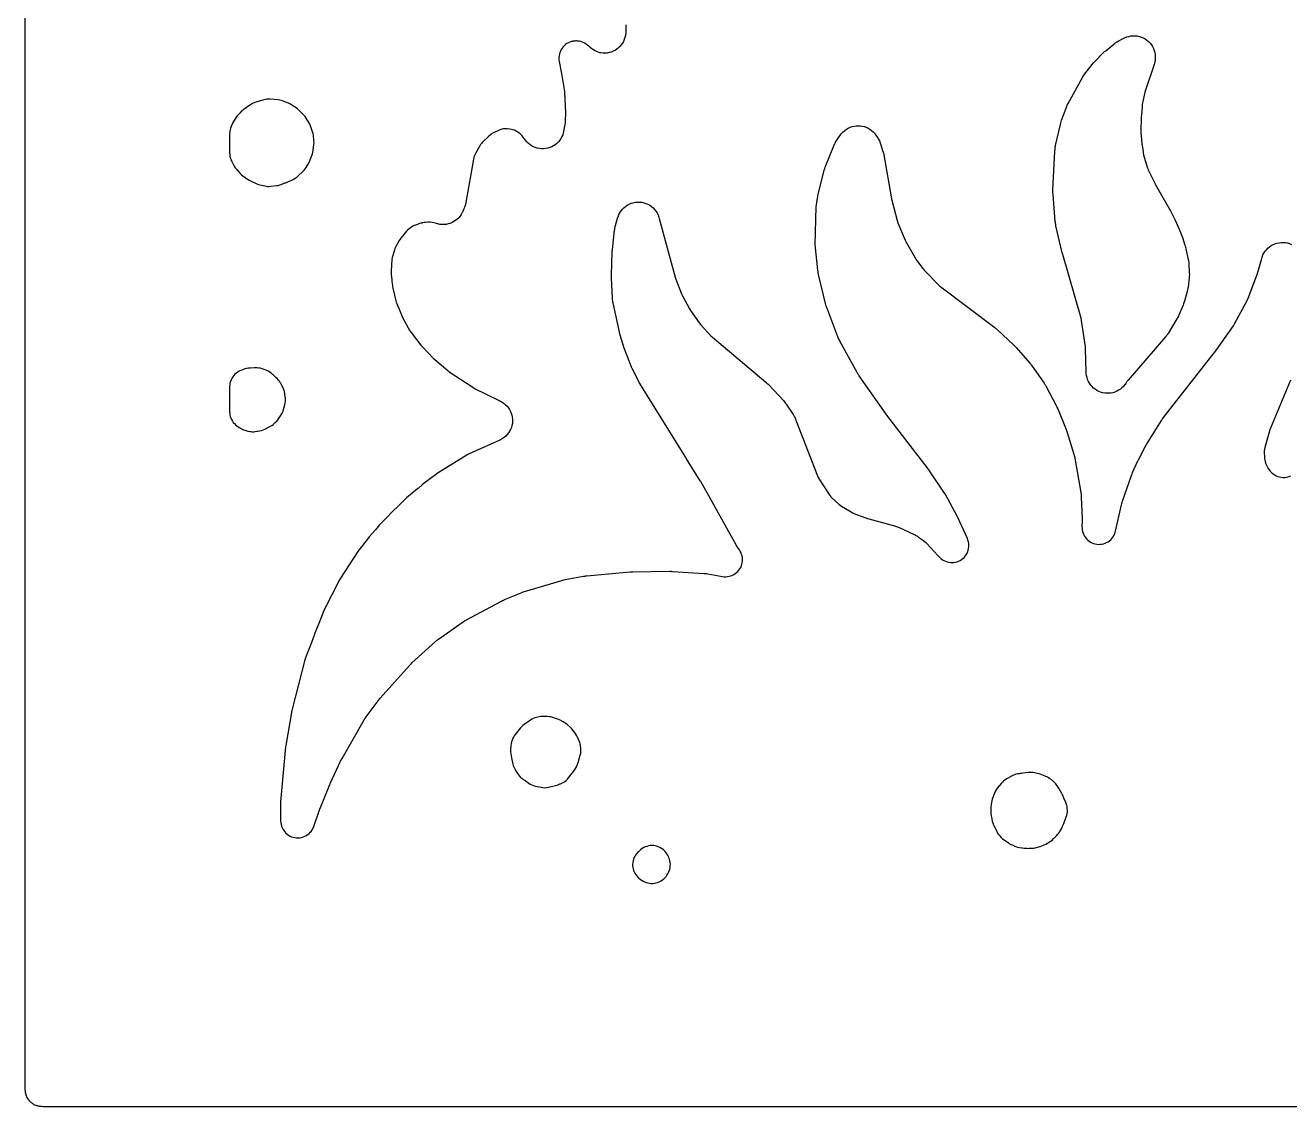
# Model space of a CAD drawing. Header units: millimetres. Extents: x 0 to 300, y 0 to 300.
# Drawn here: x -0.1 to 185.5, y -0.1 to 158.6 of the extents above; entities that cross this region are included whole.
import ezdxf

# ---------------------------------------------------------------- set-up
doc = ezdxf.new("R2010")
doc.units = ezdxf.units.MM
doc.layers.add('CUT', color=7, linetype='CONTINUOUS')

msp = doc.modelspace()

# ---------------------------------------------------------------- linework, layer by layer
at = {"layer": 'CUT'}
for points in [[(297.073, -0.15), (3, -0.15), (2.4114, -0.15), (2.2197, -0.1406), (2.1053, -0.135), (1.9757, -0.1157), (1.8629, -0.099), (1.8445, -0.0944), (1.826, -0.0898), (1.7984, -0.0829), (1.7352, -0.067), (1.6252, -0.0395), (1.5507, -0.0128), (1.5233, -0.003), (1.521, -0.0022), (1.5006, 0.0051), (1.3944, 0.0431), (1.274, 0.1), (1.1729, 0.1479), (1.0578, 0.2169), (0.9627, 0.2738), (0.854, 0.3545), (0.7659, 0.4198), (0.7654, 0.4203), (0.7595, 0.4257), (0.7528, 0.4317), (0.6645, 0.5118), (0.5844, 0.5844), (0.4983, 0.6793), (0.4922, 0.6861), (0.4912, 0.6872), (0.4911, 0.6873), (0.4198, 0.7659), (0.3582, 0.849), (0.3502, 0.8598), (0.3375, 0.8769), (0.3356, 0.8795), (0.2738, 0.9627), (0.2686, 0.9715), (0.2486, 1.0048), (0.2285, 1.0384), (0.1994, 1.087), (0.1479, 1.1729), (0.0838, 1.3083), (0.0431, 1.3944), (-0.01, 1.5428), (-0.0395, 1.6252), (-0.0812, 1.7916), (-0.099, 1.8629), (-0.129, 2.065), (-0.135, 2.1053), (-0.15, 2.4114), (-0.15, 297.5872)], [(88.0075, 158.6872), (88.0207, 158.4713), (88.0255, 158.3245), (88.0263, 158.1082), (88.0159, 157.6929), (88.0068, 157.5107), (88.0044, 157.4781), (87.9635, 157.1453), (87.8967, 156.8466), (87.8013, 156.5559), (87.6781, 156.2758), (87.5282, 156.009), (87.3531, 155.7581), (87.1545, 155.5253), (86.9341, 155.313), (86.6942, 155.1231), (86.437, 154.9574), (86.1648, 154.8174), (85.8804, 154.7046), (85.5863, 154.62), (85.2854, 154.5643), (84.9806, 154.5382), (84.6746, 154.5418), (84.3704, 154.5751), (84.1995, 154.6109), (83.9869, 154.67), (83.7027, 154.7795), (83.4304, 154.9161), (83.1727, 155.0783), (82.9086, 155.2826), (82.884, 155.3037), (82.7262, 155.4452), (82.7249, 155.4437), (82.5935, 155.5564), (82.2756, 155.8046), (82.0781, 155.9439), (81.868, 156.0635), (81.6473, 156.1623), (81.4182, 156.2393), (81.1827, 156.2938), (80.943, 156.3253), (80.7967, 156.3303), (80.7583, 156.3327), (80.7423, 156.3321), (80.7014, 156.3335), (80.6016, 156.3272), (80.5158, 156.3243), (80.4812, 156.3197), (80.4601, 156.3184), (80.4084, 156.31), (80.2753, 156.2924), (80.2229, 156.2802), (80.2214, 156.28), (80.2177, 156.279), (80.039, 156.2374), (79.8092, 156.1597), (79.588, 156.0601), (79.3775, 155.9395), (79.1796, 155.7991), (78.9963, 155.6402), (78.8293, 155.4643), (78.6801, 155.273), (78.5501, 155.0681), (78.4406, 154.8517), (78.3902, 154.7221), (78.3815, 154.7026), (78.376, 154.6857), (78.3526, 154.6256), (78.3266, 154.5332), (78.2995, 154.4495), (78.2922, 154.4219), (78.2367, 154.1556), (78.2105, 153.8848), (78.2138, 153.6128), (78.2467, 153.3427), (78.5677, 151.5338), (79.0005, 148.8985), (79.0061, 148.8279), (79.1502, 145.804), (79.1404, 144.5963), (79.1377, 144.5133), (79.1162, 144.3695), (78.8768, 143.0282), (78.8401, 142.8484), (78.8328, 142.8165), (78.7565, 142.5455), (78.6472, 142.2841), (78.5007, 142.0123), (78.3282, 141.7561), (78.1314, 141.518), (77.9123, 141.3005), (77.6728, 141.1054), (77.4154, 140.9348), (77.1425, 140.7903), (76.8567, 140.6732), (76.5608, 140.5847), (76.2576, 140.5257), (75.9502, 140.4967), (75.6413, 140.498), (75.3341, 140.5296), (75.0315, 140.5912), (74.7364, 140.6821), (74.4516, 140.8016), (74.1799, 140.9484), (73.9239, 141.1212), (73.6861, 141.3182), (73.4687, 141.5376), (73.2553, 141.8003), (73.2358, 141.8268), (73.1305, 141.9779), (73.1159, 142), (72.9624, 142.2079), (72.7883, 142.3989), (72.509, 142.6751), (72.3507, 142.8188), (72.1808, 142.9484), (72.0004, 143.063), (71.9971, 143.0649), (71.7566, 143.1868), (71.5044, 143.2822), (71.2433, 143.3498), (70.9764, 143.389), (70.6129, 143.4223), (70.3454, 143.4325), (70.0784, 143.414), (69.8149, 143.3671), (69.5579, 143.2923), (69.3104, 143.1904), (68.6153, 142.8598), (68.3684, 142.7248), (68.1382, 142.5629), (67.9276, 142.3761), (66.9968, 141.4517), (66.8466, 141.2888), (66.7115, 141.1133), (66.5925, 140.9264), (65.946, 139.8051), (65.8456, 139.6119), (65.7624, 139.4108), (65.697, 139.2032), (65.6499, 138.9906), (64.5226, 132.5984), (64.4783, 132.3839), (64.4693, 132.3459), (64.3436, 131.9266), (64.3302, 131.89), (64.2492, 131.6865), (64.1037, 131.3502), (64.028, 131.1861), (64.0137, 131.1571), (63.853, 130.8662), (63.6816, 130.6162), (63.4868, 130.3838), (63.2706, 130.1713), (63.035, 129.9805), (62.782, 129.8134), (62.5142, 129.6714), (62.2339, 129.5558), (61.9438, 129.4678), (61.6465, 129.4081), (61.3449, 129.3773), (61.0417, 129.3757), (60.7398, 129.4033), (60.4133, 129.4652), (60.3819, 129.4728), (60.2072, 129.5192), (59.8547, 129.6221), (59.5816, 129.6855), (59.3032, 129.7178), (59.0228, 129.7188), (58.6427, 129.6988), (58.4169, 129.6766), (58.1941, 129.634), (58.0661, 129.5973), (57.8804, 129.5577), (57.6153, 129.4694), (57.461, 129.398), (57.1575, 129.2957), (56.957, 129.2184), (56.7638, 129.1242), (56.5794, 129.0137), (56.4052, 128.8877), (56.0211, 128.5841), (55.8042, 128.3912), (55.6112, 128.1744), (54.9969, 127.3983), (54.8701, 127.2229), (54.7589, 127.0373), (54.2248, 126.0509), (54.1226, 125.8389), (54.0408, 125.6183), (53.7961, 124.849), (53.7217, 124.5539), (53.6837, 124.2519), (53.5776, 122.605), (53.5726, 122.4138), (53.5823, 122.2227), (53.6446, 121.5222), (53.6455, 121.4529), (53.6576, 121.2373), (53.6883, 121.0236), (53.6896, 121.0162), (53.744, 120.4049), (53.768, 120.2171), (53.806, 120.0316), (54.261, 118.1742), (54.314, 117.9891), (54.3811, 117.8086), (55.1796, 115.8894), (55.3065, 115.6283), (56.3323, 113.7965), (56.5232, 113.5053), (57.9073, 111.6839), (58.1046, 111.4547), (59.7894, 109.7203), (59.962, 109.5586), (61.869, 107.9351), (62.1095, 107.7542), (65.538, 105.4841), (65.8072, 105.329), (69.4156, 103.539), (69.4458, 103.5242), (69.5708, 103.4643), (69.6263, 103.4366), (69.8896, 103.2905), (70.1435, 103.1172), (70.3765, 102.9228), (70.5897, 102.7068), (70.7811, 102.4713), (70.9488, 102.2185), (71.0915, 101.9507), (71.2076, 101.6703), (71.2962, 101.3801), (71.3565, 101.0827), (71.3877, 100.7809), (71.3898, 100.4775), (71.3626, 100.1752), (71.3063, 99.877), (71.2217, 99.5857), (71.1093, 99.3038), (70.9703, 99.0341), (70.8059, 98.779), (70.6177, 98.5409), (70.4075, 98.3221), (70.1771, 98.1246), (69.9288, 97.9502), (69.6395, 97.7862), (69.6106, 97.7716), (69.4471, 97.694), (65.1246, 95.7676), (64.8312, 95.6128), (60.4508, 92.9149), (60.2624, 92.7867), (58.239, 91.27), (58.0678, 91.1294), (57.5776, 90.6892), (57.5038, 90.6318), (55.8395, 89.2564), (55.657, 89.0897), (54.5149, 87.9381), (53.9341, 87.4164), (53.7627, 87.2468), (52.9379, 86.3479), (51.8697, 85.2708), (51.6687, 85.0418), (51.2851, 84.5468), (50.3654, 83.5445), (50.2355, 83.3911), (48.8109, 81.5631), (48.691, 81.3954), (46.1212, 77.4695), (45.9851, 77.2346), (43.7244, 72.7942), (43.6207, 72.5619), (42.8461, 70.5595), (42.307, 69.274), (42.2944, 69.2433), (42.2921, 69.2377), (42.2433, 69.1063), (41.9489, 68.2402), (40.9905, 65.7629), (40.9008, 65.483), (39.0414, 58.246), (39.0322, 58.2092), (39.0306, 58.2025), (38.9982, 58.046), (38.0984, 52.8778), (38.0717, 52.6763), (37.3338, 44.5935), (37.3235, 44.3465), (37.3436, 41.8007), (37.358, 41.5516), (37.3971, 41.3053), (37.4606, 41.064), (37.5479, 40.8303), (37.658, 40.6064), (37.7898, 40.3947), (37.9421, 40.1971), (38.1134, 40.0157), (38.3018, 39.8523), (38.5056, 39.7084), (38.7228, 39.5856), (38.9511, 39.485), (39.1882, 39.4077), (39.4319, 39.3544), (39.6797, 39.3257), (39.9292, 39.3218), (40.1777, 39.3428), (40.423, 39.3884), (40.6625, 39.4583), (40.8938, 39.5517), (41.1147, 39.6676), (41.3229, 39.805), (41.5164, 39.9625), (41.6932, 40.1385), (41.8516, 40.3312), (41.99, 40.5387), (42.107, 40.759), (42.2015, 40.9899), (43.018, 43.3082), (43.0473, 43.3887), (43.0679, 43.4432), (43.0992, 43.5231), (44.5739, 47.1695), (44.6091, 47.2536), (44.6337, 47.3105), (44.6709, 47.3937), (46.15, 50.5939), (46.2245, 50.746), (46.2775, 50.8481), (46.3588, 50.9967), (49.6283, 56.664), (49.7342, 56.8366), (49.8093, 56.9519), (49.9243, 57.1185), (51.6403, 59.4656), (51.7551, 59.6147), (51.8356, 59.714), (51.9578, 59.8571), (56.2638, 64.6526), (56.3948, 64.7912), (56.486, 64.883), (56.6239, 65.0147), (60.0626, 68.1384), (60.2343, 68.2852), (60.3538, 68.3813), (60.5341, 68.5175), (63.9828, 70.9636), (64.1809, 71.0948), (64.3181, 71.1796), (64.5241, 71.2981), (69.7671, 74.0956), (69.9299, 74.1775), (70.0419, 74.2304), (70.2085, 74.3043), (72.6643, 75.3222), (72.8461, 75.392), (72.9707, 75.4363), (73.1559, 75.4966), (78.6066, 77.1175), (78.7952, 77.1683), (78.9242, 77.1995), (79.1153, 77.2404), (81.8123, 77.7446), (81.988, 77.7731), (82.1078, 77.7897), (82.2846, 77.8099), (88.6768, 78.3859), (88.8258, 78.3964), (88.9272, 78.4015), (89.0765, 78.406), (94.4966, 78.4613), (94.6343, 78.4601), (94.7278, 78.4577), (94.8654, 78.4515), (99.5219, 78.1565), (99.7338, 78.137), (99.8774, 78.1197), (100.0879, 78.0882), (102.2194, 77.7074), (102.4634, 77.6761), (102.7093, 77.6689), (102.9547, 77.6859), (103.1973, 77.727), (103.4346, 77.7917), (103.6645, 77.8795), (103.8846, 77.9894), (104.0928, 78.1204), (104.2872, 78.2712), (104.4657, 78.4404), (104.6268, 78.6263), (104.7689, 78.8272), (104.8905, 79.041), (104.9905, 79.2658), (105.0679, 79.4993), (105.122, 79.7393), (105.1523, 79.9835), (105.1584, 80.2294), (105.1403, 80.4748), (105.0981, 80.7172), (105.0324, 80.9542), (104.9437, 81.1837), (104.8328, 81.4033), (104.7009, 81.611), (104.5514, 81.8226), (104.443, 81.9849), (104.3722, 82.097), (104.2723, 82.2647), (99.0149, 91.6424), (98.9828, 91.6981), (98.9754, 91.7104), (98.9508, 91.751), (96.9568, 94.9621), (96.9305, 95.0183), (96.8068, 95.2267), (96.5714, 95.5829), (90.0903, 106.0201), (90.0026, 106.1688), (89.9454, 106.2712), (89.8646, 106.4239), (89.0002, 108.1529), (88.923, 108.3173), (88.8732, 108.4302), (88.804, 108.5982), (87.7996, 111.2132), (87.1807, 113.1372), (86.1555, 117.8996), (86.1266, 118.0485), (86.1219, 118.0753), (86.0823, 118.3761), (86.0798, 118.4032), (86.0692, 118.5546), (85.9197, 121.5342), (85.9151, 121.6876), (85.9141, 121.7918), (85.9159, 121.9453), (86.0217, 125.2817), (86.0297, 125.4341), (86.0372, 125.5375), (86.0513, 125.6894), (86.3775, 128.5613), (86.398, 128.7138), (86.4022, 128.741), (86.4619, 129.0429), (86.4684, 129.0697), (86.5075, 129.2185), (86.8171, 130.3065), (86.8729, 130.4855), (86.8837, 130.5173), (87.0107, 130.8377), (87.1552, 131.117), (87.3268, 131.3805), (87.5239, 131.6255), (87.7445, 131.8496), (87.9864, 132.0506), (88.2471, 132.2264), (88.5241, 132.3752), (88.8145, 132.4957), (89.1156, 132.5866), (89.4242, 132.6469), (89.7373, 132.6761), (90.0518, 132.6739), (90.3644, 132.6403), (90.6722, 132.5756), (90.9719, 132.4805), (91.2606, 132.356), (91.5355, 132.2032), (91.7937, 132.0238), (92.0328, 131.8195), (92.2502, 131.5923), (92.4438, 131.3445), (92.6117, 131.0786), (92.7523, 130.7973), (92.8747, 130.4751), (92.8851, 130.4433), (92.9384, 130.2635), (95.2594, 121.6499), (95.348, 121.3823), (96.2158, 119.1841), (96.3461, 118.9055), (97.3833, 117.0026), (97.5308, 116.7649), (98.795, 114.96), (98.9941, 114.7112), (100.498, 113.0593), (100.739, 112.8278), (108.5758, 106.2475), (108.7443, 106.0971), (108.8556, 105.9916), (109.0148, 105.8313), (111.17, 103.5262), (111.274, 103.4103), (111.2922, 103.3891), (111.4853, 103.1448), (111.5017, 103.1222), (111.5904, 102.9942), (112.6001, 101.472), (112.7092, 101.2974), (112.7277, 101.2658), (112.9162, 100.9), (112.9312, 100.8665), (113.0102, 100.6764), (116.1604, 92.4588), (116.2688, 92.2155), (116.4026, 91.9851), (117.872, 89.7389), (117.992, 89.5711), (118.1253, 89.4138), (118.2712, 89.2679), (119.3, 88.3213), (119.4902, 88.1629), (119.6952, 88.0241), (121.0886, 87.1778), (121.2988, 87.0636), (121.519, 86.9699), (123.4888, 86.2413), (123.6882, 86.1769), (127.4533, 85.1329), (127.5902, 85.0922), (127.6146, 85.0844), (127.8831, 84.9874), (127.9068, 84.9778), (128.0381, 84.9217), (130.3449, 83.8838), (130.5056, 83.8069), (130.534, 83.7924), (130.8434, 83.6161), (130.8703, 83.5991), (131.0184, 83.5001), (131.5957, 83.0942), (131.7552, 82.9756), (131.7831, 82.9537), (132.0822, 82.6919), (132.1076, 82.6672), (132.2464, 82.5247), (133.8317, 80.8086), (133.9605, 80.6617), (133.9709, 80.6493), (134.138, 80.4674), (134.3222, 80.3029), (134.5217, 80.1574), (134.7347, 80.0323), (134.9589, 79.9288), (135.1922, 79.848), (135.4324, 79.7905), (135.6771, 79.7571), (135.9239, 79.7479), (136.1703, 79.7631), (136.4141, 79.8026), (136.6528, 79.866), (136.8841, 79.9525), (137.1057, 80.0615), (137.3155, 80.1918), (137.5114, 80.3421), (137.6915, 80.5111), (137.854, 80.697), (137.9975, 80.898), (138.1204, 81.1122), (138.2215, 81.3375), (138.3, 81.5717), (138.3549, 81.8124), (138.3859, 82.0574), (138.3925, 82.3043), (138.3747, 82.5506), (138.3327, 82.794), (138.2669, 83.032), (138.178, 83.2624), (136.7931, 86.381), (136.6975, 86.5735), (134.9478, 89.7466), (134.8286, 89.9412), (132.4949, 93.3874), (132.479, 93.4105), (132.4761, 93.4147), (132.4063, 93.5104), (126.3701, 101.3872), (126.3239, 101.4487), (126.2929, 101.491), (126.2479, 101.5536), (122.2932, 107.1783), (122.1829, 107.3445), (122.1109, 107.4593), (122.0096, 107.6311), (119.4545, 112.2381), (119.3325, 112.4779), (119.2556, 112.6435), (119.1511, 112.8915), (117.5246, 117.1761), (117.4445, 117.4103), (117.3953, 117.571), (117.3308, 117.81), (116.3343, 122.0514), (116.2873, 122.2845), (116.2604, 122.4437), (116.2282, 122.6793), (115.8329, 126.4702), (115.9959, 131.9965), (116.1676, 133.2513), (116.1997, 133.4475), (116.2251, 133.5801), (116.2676, 133.7744), (117.1515, 137.3547), (117.2274, 137.6198), (117.2854, 137.7977), (117.3806, 138.0565), (118.5675, 140.9508), (118.6362, 141.108), (118.6491, 141.1358), (118.8077, 141.4399), (118.8231, 141.4665), (118.9127, 141.6128), (119.2058, 142.0679), (119.4389, 142.4186), (119.638, 142.6744), (119.6574, 142.6972), (119.7689, 142.8222), (119.7755, 142.8292), (119.9018, 142.9582), (119.9249, 142.9807), (120.1735, 143.2003), (120.4186, 143.378), (120.6795, 143.5313), (120.954, 143.6587), (121.2395, 143.7593), (121.5333, 143.8319), (121.8328, 143.8759), (122.135, 143.8909), (122.4374, 143.8769), (122.737, 143.8338), (123.031, 143.7621), (123.3168, 143.6625), (123.5917, 143.5359), (123.8531, 143.3834), (124.0987, 143.2065), (124.3262, 143.0068), (124.5334, 142.7862), (124.7362, 142.5237), (124.7547, 142.4973), (124.8544, 142.3469), (125.0183, 142.0863), (125.1001, 141.9499), (125.1143, 141.9252), (125.2484, 141.6653), (125.3601, 141.395), (125.3699, 141.3683), (125.4211, 141.2177), (125.7337, 140.2318), (125.7997, 139.9971), (125.8394, 139.8364), (125.8901, 139.5979), (127.0449, 133.1374), (127.0516, 133.1014), (127.0529, 133.0949), (127.0869, 132.9445), (127.8508, 129.9923), (127.9663, 129.6502), (129.0507, 127.0689), (129.1992, 126.7724), (130.7244, 124.172), (130.8667, 123.9559), (131.6365, 122.909), (131.863, 122.6422), (133.9928, 120.4639), (134.1297, 120.334), (134.276, 120.2148), (142.2022, 114.2433), (142.3495, 114.1265), (142.4476, 114.0446), (142.5889, 113.9204), (144.9537, 111.7351), (145.099, 111.5933), (145.195, 111.4944), (145.3325, 111.345), (147.3393, 109.0409), (147.4702, 108.882), (147.5561, 108.7717), (147.678, 108.6059), (149.4296, 106.0823), (149.5467, 105.9028), (149.6228, 105.7787), (149.7294, 105.5928), (151.2333, 102.7896), (151.323, 102.6111), (151.3807, 102.4884), (151.4607, 102.3054), (152.6875, 99.2856), (152.7493, 99.1227), (152.7887, 99.0111), (152.8429, 98.8455), (153.8007, 95.6694), (153.8584, 95.4557), (153.8932, 95.3095), (153.9381, 95.0928), (154.8348, 90.0169), (154.8703, 89.7674), (154.8886, 89.5973), (154.9073, 89.346), (155.0351, 86.1838), (155.0382, 86.0328), (155.0382, 85.9301), (155.0352, 85.7791), (155.0048, 85.0226), (155.0071, 84.7759), (155.0337, 84.5305), (155.0843, 84.289), (155.1585, 84.0537), (155.2556, 83.8268), (155.3745, 83.6106), (155.5142, 83.4072), (155.6732, 83.2185), (155.8501, 83.0464), (156.0431, 82.8926), (156.2503, 82.7586), (156.4697, 82.6457), (156.6992, 82.5549), (156.9365, 82.4872), (157.1793, 82.4433), (157.4253, 82.4235), (157.672, 82.428), (157.9171, 82.4568), (158.1581, 82.5097), (158.3928, 82.586), (158.6188, 82.6852), (158.8339, 82.8061), (159.036, 82.9476), (159.2232, 83.1084), (159.3937, 83.2868), (159.5457, 83.4812), (159.6778, 83.6896), (159.7887, 83.9101), (159.8774, 84.1404), (159.9429, 84.3783), (160.7966, 88.208), (160.8493, 88.4161), (160.8891, 88.5563), (160.9536, 88.7611), (162.2565, 92.5174), (162.3185, 92.6834), (162.3633, 92.7952), (162.4331, 92.9581), (163.2264, 94.6954), (163.2681, 94.7836), (163.2972, 94.8432), (163.3412, 94.9303), (164.2927, 96.7561), (164.3625, 96.8839), (164.4116, 96.9698), (164.4863, 97.0948), (166.6861, 100.6186), (166.7965, 100.7853), (166.8744, 100.8966), (166.9936, 101.0572), (174.4309, 110.5467), (174.4458, 110.566), (174.4485, 110.5695), (174.5094, 110.6522), (177.2411, 114.5282), (177.3954, 114.777), (179.2644, 118.2249), (179.413, 118.5538), (180.7544, 122.2032), (180.7663, 122.2363), (180.7685, 122.2425), (180.8135, 122.3837), (181.3881, 124.3905), (181.4429, 124.5658), (181.4536, 124.5971), (181.5784, 124.9122), (181.7199, 125.1872), (181.8877, 125.4469), (182.0802, 125.6888), (182.2956, 125.9107), (182.5317, 126.1104), (182.7863, 126.2859), (183.0569, 126.4355), (183.3408, 126.5579), (183.6355, 126.6518), (183.9379, 126.7163), (184.2451, 126.7507), (184.5543, 126.7549), (184.8624, 126.7286), (185.1664, 126.6722), (185.4635, 126.5863), (185.7506, 126.4716)], [(185.6257, 106.5068), (182.6996, 99.5003), (182.6018, 99.2206), (181.8622, 96.6193), (181.8065, 96.3793), (181.7748, 96.1349), (181.7673, 95.8885), (181.7791, 95.2599), (181.7941, 95.0298), (181.8302, 94.8021), (181.8871, 94.5786), (181.9644, 94.3614), (182.1375, 93.9378), (182.2318, 93.7337), (182.344, 93.539), (182.4733, 93.3551), (182.6186, 93.1835), (182.7787, 93.0257), (182.9207, 92.8979), (183.111, 92.7427), (183.3155, 92.607), (183.5324, 92.492), (183.7596, 92.3988), (183.9948, 92.3284), (184.2357, 92.2813), (184.4801, 92.2581), (184.7256, 92.259), (184.9699, 92.284), (185.2105, 92.3328), (185.4451, 92.405), (185.6716, 92.4999)]]:
    msp.add_lwpolyline(points, dxfattribs=at)
for points in [[(152.9732, 147.1437), (155.06, 150.9551), (155.1352, 151.0862), (155.1492, 151.1094), (155.3152, 151.362), (155.331, 151.384), (155.4215, 151.5051), (156.5056, 152.8956), (156.6418, 153.0604), (156.7374, 153.1696), (156.8828, 153.3264), (158.0561, 154.5214), (158.2112, 154.6706), (158.3194, 154.7688), (158.4827, 154.9088), (159.676, 155.8734), (159.8194, 155.9837), (159.8455, 156.0028), (160.1473, 156.2019), (160.1752, 156.2184), (160.3329, 156.3069), (161.0715, 156.6978), (161.2378, 156.7806), (161.2679, 156.7947), (161.584, 156.9238), (161.8827, 157.0124), (162.1887, 157.0711), (162.499, 157.0992), (162.8105, 157.0965), (163.1202, 157.063), (163.4251, 156.9989), (163.7222, 156.905), (164.0085, 156.7822), (164.2813, 156.6317), (164.5378, 156.4549), (164.7756, 156.2535), (164.9923, 156.0297), (165.1858, 155.7855), (165.3541, 155.5233), (165.4957, 155.2458), (165.6092, 154.9556), (165.6933, 154.6557), (165.7474, 154.3488), (165.7708, 154.0381), (165.7634, 153.7267), (165.7252, 153.4175), (165.65, 153.0844), (165.6411, 153.0524), (165.5868, 152.8747), (164.2349, 148.811), (164.1645, 148.5547), (163.8759, 147.2318), (163.8356, 146.9909), (163.819, 146.7472), (163.8032, 145.9336), (163.6958, 145.2053), (163.67, 144.9107), (163.6227, 143.2337), (163.6341, 142.915), (163.7995, 141.2581), (163.8509, 140.9454), (163.8987, 140.7377), (163.9661, 140.0738), (164.0002, 139.8444), (164.0553, 139.6192), (164.5942, 137.7912), (164.6599, 137.5978), (164.7412, 137.4104), (165.84, 135.1367), (165.8542, 135.1078), (165.8568, 135.1026), (165.9206, 134.9831), (167.9757, 131.3704), (168.671, 130.0089), (169.2854, 128.7012), (169.7445, 127.4687), (170.1155, 126.374), (170.1801, 126.1631), (170.2197, 126.0187), (170.2718, 125.8044), (170.6021, 124.2482), (170.6288, 124.1094), (170.6331, 124.0845), (170.6708, 123.8044), (170.6732, 123.7792), (170.6841, 123.6383), (170.765, 122.2531), (170.771, 122.0894), (170.7714, 122.0601), (170.7619, 121.7326), (170.7598, 121.7034), (170.7443, 121.5402), (170.5871, 120.1965), (170.5667, 120.0484), (170.5626, 120.022), (170.5043, 119.7288), (170.498, 119.7028), (170.4602, 119.5582), (170.0505, 118.1115), (169.9816, 117.8936), (169.9303, 117.7471), (169.8482, 117.5338), (169.2406, 116.0882), (169.1819, 115.9558), (169.171, 115.9323), (169.0385, 115.6747), (169.0257, 115.6521), (168.9521, 115.5273), (167.6437, 113.4047), (167.5624, 113.2786), (167.5474, 113.2563), (167.3701, 113.0144), (167.3533, 112.9934), (167.2576, 112.8779), (161.791, 106.5494), (161.6127, 106.3167), (161.4305, 106.0476), (161.325, 105.8997), (161.3056, 105.8738), (161.0925, 105.6167), (160.8764, 105.4021), (160.6405, 105.2094), (160.3871, 105.0404), (160.1185, 104.8967), (159.8373, 104.7797), (159.5461, 104.6904), (159.2476, 104.6298), (158.9447, 104.5983), (158.6401, 104.5962), (158.3367, 104.6236), (158.0374, 104.6802), (157.745, 104.7656), (157.4623, 104.8788), (157.1918, 105.0188), (156.9361, 105.1843), (156.6976, 105.3738), (156.4786, 105.5855), (156.2811, 105.8174), (156.107, 106.0673), (155.9578, 106.3328), (155.835, 106.6116), (155.7398, 106.9009), (155.673, 107.1981), (155.6316, 107.5293), (155.6292, 107.5617), (155.6198, 107.7431), (155.5274, 111.1251), (155.5029, 111.4126), (154.9445, 115.2957), (154.8725, 115.6313), (152.1781, 124.9945), (152.1542, 125.0817), (152.1386, 125.1411), (152.1168, 125.2289), (151.1776, 129.2047), (151.148, 129.3417), (151.1431, 129.3664), (151.0992, 129.6433), (151.0962, 129.6682), (151.0821, 129.8077), (150.7516, 133.8094), (150.7394, 134.0572), (150.7367, 134.2256), (150.7409, 134.4736), (151.0225, 140.1034), (151.0236, 140.1158), (151.0374, 140.2656), (151.0503, 140.4053), (151.076, 140.684), (151.0887, 140.7767), (151.0939, 140.8051), (151.1261, 140.9634), (151.8322, 144.0863), (151.8944, 144.3249), (151.942, 144.4854), (152.0198, 144.7194), (152.6674, 146.4723), (152.7723, 146.7271), (152.8498, 146.8973)], [(30.8661, 137.5031), (31.4143, 136.8882), (31.5984, 136.7022), (31.801, 136.5364), (32.4725, 136.0435), (32.6978, 135.8961), (32.9377, 135.7738), (33.8542, 135.367), (34.0698, 135.283), (34.2924, 135.2193), (35.0282, 135.0451), (35.2409, 135.0043), (35.4564, 134.9822), (35.673, 134.9788), (35.8891, 134.9941), (36.7555, 135.0935), (36.9864, 135.131), (37.2128, 135.1899), (37.4328, 135.2698), (37.9513, 135.486), (38.0887, 135.5241), (38.2925, 135.6003), (38.489, 135.6939), (38.632, 135.7698), (39.0795, 135.9564), (39.2836, 136.0525), (39.4781, 136.1666), (39.6616, 136.2978), (39.8325, 136.445), (40.6533, 137.219), (40.8111, 137.3819), (40.9535, 137.5585), (41.0792, 137.7473), (41.4811, 138.414), (41.5979, 138.6313), (41.6927, 138.859), (42.0122, 139.7481), (42.0931, 140.0213), (42.1424, 140.302), (42.2398, 141.1304), (42.2568, 141.4256), (42.2389, 141.7209), (42.1477, 142.4787), (42.1029, 142.7365), (42.0313, 142.9882), (41.7373, 143.849), (41.6306, 144.1114), (41.495, 144.3601), (41.0929, 145.0072), (40.9363, 145.2309), (40.7563, 145.4362), (40.1121, 146.0945), (39.9394, 146.2551), (39.7523, 146.3987), (39.0094, 146.9151), (38.7716, 147.0615), (38.5188, 147.1804), (37.6907, 147.5149), (37.4531, 147.5973), (37.2084, 147.6553), (36.9591, 147.6885), (35.7987, 147.7838), (35.5683, 147.7921), (35.3381, 147.7791), (35.1101, 147.745), (34.8863, 147.69), (33.6928, 147.3378), (33.4452, 147.2503), (33.2081, 147.1374), (32.9842, 147.0002), (31.8481, 146.2191), (31.6816, 146.0942), (31.5262, 145.9558), (31.3827, 145.805), (30.9724, 145.3359), (30.8523, 145.1877), (30.744, 145.0307), (30.4153, 144.5134), (30.2808, 144.2736), (30.1735, 144.0205), (29.9982, 143.5342), (29.9337, 143.3279), (29.8873, 143.1167), (29.8593, 142.9024), (29.85, 142.6864), (29.85, 142.6793), (29.85, 142.4294), (29.85, 140.2324), (29.85, 140.039), (29.85, 139.8752), (29.8621, 139.6295), (29.8983, 139.3862), (29.9582, 139.1476), (29.9658, 139.1226), (30.0533, 138.8805), (30.1653, 138.6487), (30.5399, 137.9652), (30.6899, 137.7249)], [(32.9695, 98.9771), (33.1853, 98.9593), (33.4018, 98.9602), (33.6175, 98.9799), (33.8306, 99.0181), (33.8706, 99.0271), (33.9535, 99.0337), (34.2542, 99.0762), (34.5477, 99.1549), (34.7942, 99.2373), (35.0136, 99.3224), (35.224, 99.4276), (35.378, 99.5238), (35.866, 99.7764), (36.0596, 99.8879), (36.2424, 100.0162), (36.4131, 100.1602), (36.5627, 100.2985), (36.7602, 100.5029), (36.9332, 100.7284), (37.4276, 101.4551), (37.5734, 101.6977), (37.6907, 101.9553), (37.7782, 102.2245), (37.9686, 102.9469), (38.0183, 103.18), (38.0456, 103.4167), (38.0502, 103.6549), (38.0321, 103.8924), (37.9745, 104.3558), (37.9708, 104.4014), (37.9438, 104.6169), (37.9172, 104.7409), (37.8965, 104.8549), (37.8155, 105.1239), (37.7049, 105.3822), (37.4843, 105.8263), (37.4611, 105.8771), (37.3617, 106.0718), (37.3353, 106.1139), (37.2766, 106.2193), (37.1421, 106.4145), (36.9898, 106.5961), (36.8209, 106.7624), (36.6507, 106.9148), (36.486, 107.0819), (36.3031, 107.2499), (36.1408, 107.3715), (35.9485, 107.5439), (35.7474, 107.706), (35.5307, 107.8466), (35.3006, 107.9641), (35.0596, 108.0571), (34.6132, 108.2036), (34.3825, 108.2672), (34.1468, 108.3085), (33.9083, 108.327), (33.6691, 108.3227), (33.5669, 108.3159), (33.4393, 108.3185), (32.899, 108.3004), (32.6402, 108.2782), (32.385, 108.2293), (32.3793, 108.2275), (32.3377, 108.2228), (32.0998, 108.1715), (31.8681, 108.0974), (31.6446, 108.0011), (31.52, 107.9324), (31.5097, 107.9287), (31.2741, 107.83), (31.0497, 107.7078), (30.839, 107.5634), (30.8329, 107.5587), (30.6383, 107.3937), (30.4615, 107.2098), (30.3044, 107.0088), (30.1686, 106.7929), (30.0555, 106.5643), (29.9663, 106.3253), (29.9019, 106.0785), (29.863, 105.8264), (29.85, 105.5716), (29.85, 105.5169), (29.85, 105.5127), (29.85, 101.912), (29.85, 101.8953), (29.85, 101.8883), (29.8614, 101.6494), (29.8957, 101.4127), (29.9524, 101.1803), (30.031, 100.9544), (30.1309, 100.737), (30.2511, 100.5302), (30.3905, 100.3358), (30.5478, 100.1556), (30.7217, 99.9913), (30.9104, 99.8444), (31.2643, 99.5952), (31.4386, 99.4829), (31.6216, 99.3855), (31.8121, 99.3036), (32.237, 99.1413), (32.5219, 99.0516), (32.8154, 98.9966)], [(72.5746, 48.2101), (72.7372, 48.0734), (72.9107, 47.951), (73.2351, 47.7422), (73.7673, 47.3561), (73.9844, 47.2151), (74.215, 47.0973), (74.4566, 47.004), (74.7065, 46.9361), (75.5773, 46.7476), (75.8472, 46.7045), (76.1203, 46.691), (76.3931, 46.7075), (76.6626, 46.7537), (77.7074, 46.9921), (77.9303, 47.054), (78.1466, 47.1362), (78.3544, 47.2381), (78.3878, 47.2585), (78.4466, 47.2797), (78.6435, 47.3605), (78.8328, 47.4577), (79.0131, 47.5707), (79.061, 47.6036), (79.2679, 47.7622), (79.4571, 47.9416), (79.6266, 48.1397), (80.5001, 49.2753), (80.6611, 49.5114), (80.7941, 49.7643), (80.8375, 49.8761), (80.9542, 50.124), (81.0451, 50.3919), (81.3454, 51.4756), (81.3998, 51.7185), (81.4299, 51.9656), (81.4352, 52.2144), (81.4157, 52.4626), (81.3619, 52.8803), (81.3202, 53.1149), (81.2564, 53.3445), (81.171, 53.567), (80.9409, 54.0906), (80.8201, 54.3297), (80.6744, 54.5546), (80.2786, 55.099), (80.1045, 55.3127), (79.9078, 55.506), (79.3423, 56.0035), (79.1062, 56.1874), (78.8498, 56.3417), (78.268, 56.6461), (78.0512, 56.7467), (77.8258, 56.826), (77.1588, 57.0257), (76.9567, 57.077), (76.7512, 57.1114), (76.5434, 57.1285), (75.9703, 57.1518), (75.7472, 57.1509), (75.5251, 57.1301), (75.3057, 57.0896), (74.8937, 56.9943), (74.6649, 56.9298), (74.4433, 56.8439), (74.2309, 56.7373), (74.0295, 56.6111), (73.0927, 55.9596), (72.9079, 55.8179), (72.7371, 55.6596), (72.5818, 55.4861), (71.7763, 54.4973), (71.6331, 54.3031), (71.5093, 54.096), (71.406, 53.8779), (71.3243, 53.6509), (71.2603, 53.4421), (71.1922, 53.1638), (71.1564, 52.8795), (71.1141, 52.2583), (71.112, 51.9522), (71.1473, 51.6482), (71.2455, 51.0997), (71.2755, 50.8525), (71.3333, 50.5996), (71.3367, 50.5897), (71.3747, 50.3771), (71.4234, 50.1609), (71.4909, 49.9499), (71.5769, 49.7458), (71.7691, 49.3407), (71.8996, 49.1005), (72.0119, 48.9388), (72.1147, 48.7576), (72.2448, 48.5704), (72.3914, 48.3958), (72.4243, 48.36)], [(143.3433, 39.1835), (143.5659, 39.0129), (144.1897, 38.5881), (144.3802, 38.4705), (144.5804, 38.3704), (144.7888, 38.2887), (144.8371, 38.2745), (144.9365, 38.2128), (145.1518, 38.1061), (145.3764, 38.0205), (145.6081, 37.957), (145.8449, 37.916), (146.175, 37.875), (146.2545, 37.8565), (146.534, 37.8078), (146.8172, 37.7912), (146.917, 37.791), (146.9744, 37.7866), (147.2056, 37.7901), (147.2086, 37.7904), (147.5107, 37.7899), (147.7213, 37.7983), (147.9304, 37.8245), (148.1366, 37.8682), (148.8868, 38.0606), (149.1302, 38.1365), (149.3646, 38.2367), (149.455, 38.2868), (149.4661, 38.2915), (149.6737, 38.4031), (150.3143, 38.7875), (150.5026, 38.9124), (150.6788, 39.0538), (150.8415, 39.2105), (150.8941, 39.2658), (150.9607, 39.3238), (151.147, 39.5256), (151.1902, 39.578), (151.4114, 39.8111), (151.5588, 39.9812), (151.6903, 40.1639), (151.7442, 40.255), (151.8583, 40.4091), (151.9929, 40.6387), (152.1024, 40.8812), (152.154, 41.0137), (152.1659, 41.0362), (152.2573, 41.227), (152.3322, 41.4248), (152.3826, 41.6017), (152.6931, 42.4004), (152.7737, 42.6438), (152.8288, 42.8941), (152.8581, 43.1487), (152.8604, 43.1858), (152.8643, 43.419), (152.8464, 43.6515), (152.8069, 43.8814), (152.7607, 44.0908), (152.6794, 44.3773), (152.5647, 44.6521), (152.3798, 45.0297), (152.3062, 45.2801), (152.2398, 45.4755), (152.1576, 45.6648), (152.0601, 45.8467), (151.6628, 46.5191), (151.5898, 46.6299), (151.5261, 46.7451), (151.3837, 46.9508), (151.1538, 47.2498), (150.9888, 47.4432), (150.8051, 47.6188), (150.6045, 47.7748), (150.2659, 48.0115), (150.097, 48.1198), (149.9199, 48.2142), (149.3597, 48.4845), (149.1206, 48.585), (148.8724, 48.6601), (148.0441, 48.8646), (147.8131, 48.9102), (147.5789, 48.9339), (147.3435, 48.9354), (147.1089, 48.9148), (146.3105, 48.8065), (146.1413, 48.7968), (145.9187, 48.7637), (145.8217, 48.7402), (145.5505, 48.7035), (145.312, 48.6592), (145.0789, 48.5921), (144.8534, 48.5027), (144.6377, 48.3919), (143.8577, 47.9423), (143.6638, 47.8182), (143.482, 47.6768), (143.3141, 47.5193), (143.1614, 47.347), (142.5625, 46.6053), (142.405, 46.3872), (142.2718, 46.1534), (142.1646, 45.9067), (141.826, 44.9968), (141.7518, 44.7628), (141.7009, 44.5227), (141.6738, 44.2788), (141.6429, 43.7782), (141.6359, 43.7338), (141.6248, 43.4853), (141.6122, 43.2814), (141.6093, 43.0329), (141.631, 42.7853), (141.6772, 42.541), (141.7645, 42.1794), (141.7795, 42.057), (141.8259, 41.7948), (141.8999, 41.5391), (141.9639, 41.3828), (141.9797, 41.3278), (142.0576, 41.1253), (142.1527, 40.9302), (142.2436, 40.7788), (142.4964, 40.244), (142.6173, 40.0188), (142.7606, 39.807), (142.9248, 39.6111), (143.1412, 39.378)], [(93.4196, 33.157), (93.6039, 33.3029), (93.7736, 33.4655), (93.9273, 33.6433), (94.0637, 33.8348), (94.1815, 34.0382), (94.2806, 34.2297), (94.3866, 34.4629), (94.4681, 34.7057), (94.5244, 34.9556), (94.5548, 35.2099), (94.5573, 35.2457), (94.562, 35.4855), (94.5437, 35.7247), (94.5026, 35.9611), (94.439, 36.1924), (94.3536, 36.4166), (94.2846, 36.5743), (94.1862, 36.7745), (94.0704, 36.965), (93.938, 37.1446), (93.7902, 37.3116), (93.6849, 37.4203), (93.4865, 37.6042), (93.2693, 37.7656), (93.036, 37.9026), (93.008, 37.917), (92.7853, 38.0186), (92.5538, 38.0979), (92.3156, 38.1541), (92.073, 38.1868), (91.8284, 38.1956), (91.5842, 38.1805), (91.3425, 38.1416), (91.1059, 38.0792), (90.8764, 37.9939), (90.6564, 37.8867), (90.448, 37.7584), (90.2531, 37.6104), (90.0881, 37.4719), (89.9244, 37.339), (89.8787, 37.2928), (89.745, 37.1694), (89.5882, 36.9947), (89.4485, 36.8061), (89.3271, 36.6052), (89.2251, 36.3938), (89.1434, 36.1738), (89.0826, 35.947), (89.0434, 35.7156), (89.0394, 35.683), (89.0222, 35.4517), (89.0264, 35.2198), (89.0521, 34.9893), (89.0991, 34.7621), (89.1669, 34.5403), (89.255, 34.3257), (89.3626, 34.1203), (89.4887, 33.9256), (89.5848, 33.7916), (89.7428, 33.5931), (89.9201, 33.4116), (90.115, 33.249), (90.3253, 33.107), (90.5489, 32.9871), (90.7831, 32.8764), (91.0079, 32.7833), (91.2406, 32.7124), (91.4791, 32.6645), (91.7212, 32.64), (91.9645, 32.6392), (92.2067, 32.662), (92.4455, 32.7083), (92.6787, 32.7775), (92.9041, 32.8691), (93.0141, 32.9202), (93.2224, 33.0291)]]:
    msp.add_lwpolyline(points, close=True, dxfattribs=at)

doc.saveas('drawing.dxf')
